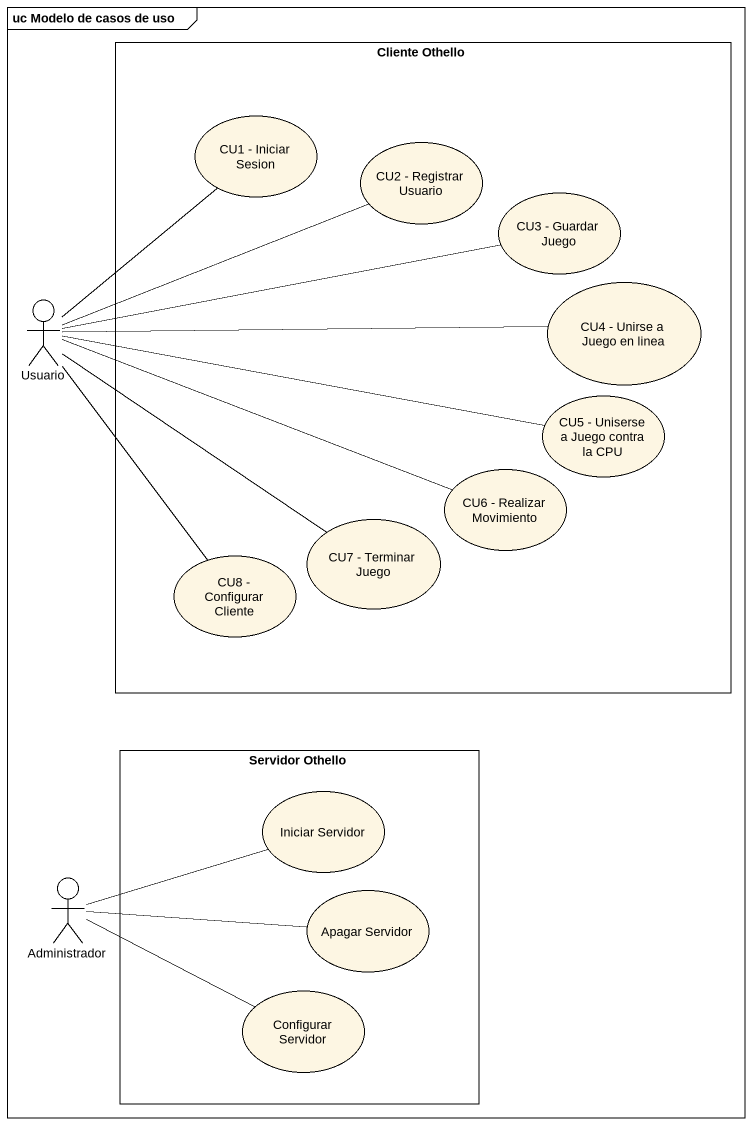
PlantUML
@startuml
mainframe uc Modelo de casos de uso
rectangle "Cliente Othello" as Cliente_Othello {
  usecase "CU1 - Iniciar Sesion" as CU1_Iniciar_Sesion
  usecase "CU2 - Registrar Usuario" as CU2_Registrar_Usuario
  usecase "CU3 - Guardar Juego" as CU3_Guardar_Juego
  usecase "CU4 - Unirse a Juego en linea" as CU4_Unirse_a_Juego_en_linea
  usecase "CU5 - Uniserse a Juego contra la CPU" as CU5_Uniserse_a_Juego_contra
  usecase "CU6 - Realizar Movimiento" as CU6_Realizar_Movimiento
  usecase "CU8 - Configurar Cliente" as CU8_Configurar_Cliente
  usecase "CU7 - Terminar Juego" as CU7_Terminar_Juego
}
actor Usuario
rectangle "Servidor Othello" as Servidor_Othello {
  usecase "Iniciar Servidor" as Iniciar_Servidor
  usecase "Apagar Servidor" as Apagar_Servidor
  usecase "Configurar Servidor" as Configurar_Servidor
}
actor Administrador
Usuario -up- CU1_Iniciar_Sesion
Usuario -right- CU2_Registrar_Usuario
Usuario -right- CU3_Guardar_Juego
Usuario -right- CU4_Unirse_a_Juego_en_linea
Usuario -right- CU5_Uniserse_a_Juego_contra
Usuario -right- CU6_Realizar_Movimiento
Usuario -- CU8_Configurar_Cliente
Usuario -- CU7_Terminar_Juego
Administrador -right- Iniciar_Servidor
Administrador -right- Apagar_Servidor
Administrador -right- Configurar_Servidor
@enduml
